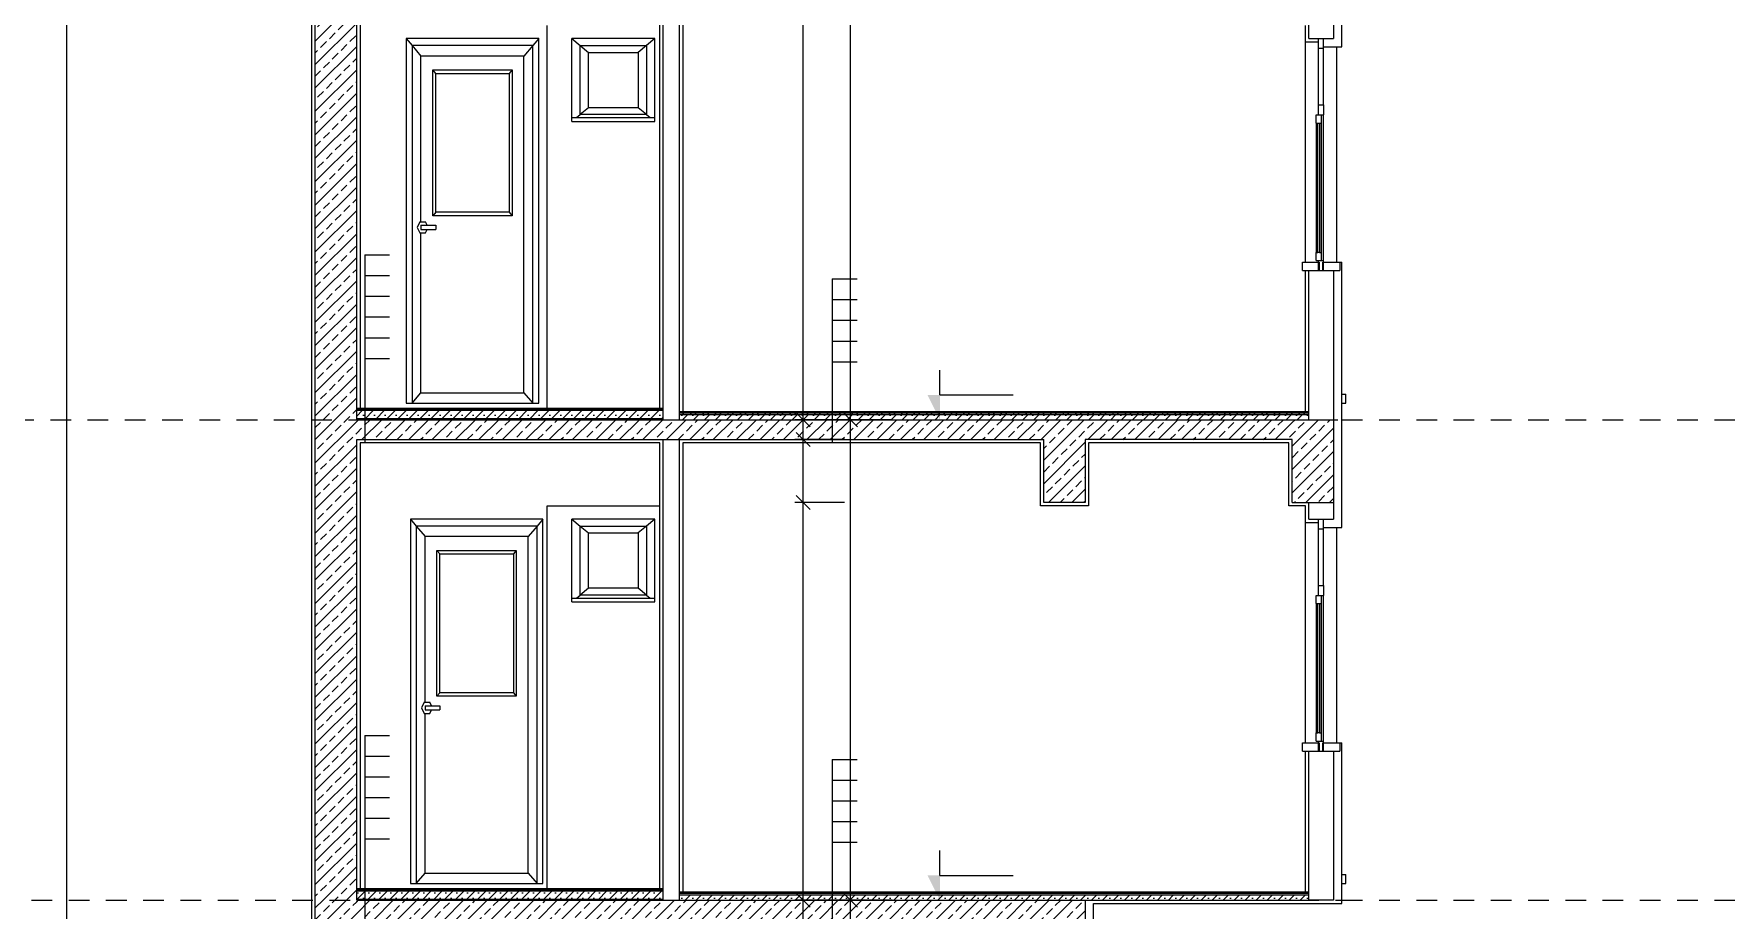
# Model space of a CAD drawing. Header units: metres. Extents: x -220 to 294, y -29 to 18.
# Drawn here: x 2.62 to 12.84, y -2.06 to 3.23 of the extents above; entities that cross this region are included whole.
import ezdxf

# ---------------------------------------------------------------- set-up
doc = ezdxf.new("R2010")
doc.units = ezdxf.units.M
doc.header["$MEASUREMENT"] = 0
doc.linetypes.add('DASHED4', pattern=[0.1875, 0.125, -0.0625])
for name, color, linetype in [('Cizgi', 7, 'Continuous'), ('Kesit_Kot', 7, 'Continuous'), ('Olculendirme', 7, 'Continuous'), ('Standart', 7, 'Continuous'), ('Tarama', 7, 'Continuous')]:
    doc.layers.add(name, color=color, linetype=linetype)

msp = doc.modelspace()

# ---------------------------------------------------------------- hatches: boundary and pattern name
at = {"layer": 'Kesit_Kot', "linetype": 'Continuous', "lineweight": -3}
for points in [[(8.089, 0.9), (8.014, 1.05), (8.089, 1.05)], [(8.089, -2), (8.014, -1.85), (8.089, -1.85)]]:
    msp.add_hatch(color=216, dxfattribs=at).paths.add_polyline_path(points)
at = {"layer": 'Tarama', "linetype": 'Continuous', "lineweight": -3}
h = msp.add_hatch(dxfattribs=at)
h.set_pattern_fill('ANSI33', color=58, scale=0.4, style=0)
h.paths.add_polyline_path([(4.567, 0.9), (4.317, 0.9), (4.317, 3.8), (4.567, 3.8)])
h = msp.add_hatch(dxfattribs=at)
h.set_pattern_fill('NET', color=163, style=0)
h.paths.add_polyline_path([(6.417, 0.96), (4.567, 0.96), (4.567, 0.97), (6.417, 0.97)])
h = msp.add_hatch(dxfattribs=at)
h.set_pattern_fill('DOTS', color=58, scale=0.8, style=0)
h.paths.add_polyline_path([(6.417, 0.955), (4.567, 0.955), (4.567, 0.96), (6.417, 0.96)])
h = msp.add_hatch(dxfattribs=at)
h.set_pattern_fill('SACNCR', color=58, scale=0.5, style=0)
h.paths.add_polyline_path([(6.417, 0.905), (4.567, 0.905), (4.567, 0.955), (6.417, 0.955)])
h = msp.add_hatch(dxfattribs=at)
h.set_pattern_fill('ANSI31', color=58, scale=0.5, style=0)
h.paths.add_polyline_path([(10.316, 0.94), (6.517, 0.94), (6.517, 0.95), (10.316, 0.95)])
h = msp.add_hatch(dxfattribs=at)
h.set_pattern_fill('TRIANG', color=58, scale=0.2, style=0)
h.paths.add_polyline_path([(10.316, 0.93), (6.517, 0.93), (6.517, 0.94), (10.316, 0.94)])
h = msp.add_hatch(dxfattribs=at)
h.set_pattern_fill('SACNCR', color=58, scale=0.5, style=0)
h.paths.add_polyline_path([(10.316, 0.9), (6.517, 0.9), (6.517, 0.93), (10.316, 0.93)])
h = msp.add_hatch(dxfattribs=at)
h.set_pattern_fill('ANSI33', color=58, scale=0.4, style=0)
h.paths.add_polyline_path([(4.567, -2), (4.317, -2), (4.317, 0.9), (4.567, 0.9)])
h = msp.add_hatch(dxfattribs=at)
h.set_pattern_fill('DOTS', color=38, scale=0.8, style=0)
h.paths.add_polyline_path([(6.417, 0.9), (4.567, 0.9), (4.567, 0.905), (6.417, 0.905)])
h = msp.add_hatch(dxfattribs=at)
h.set_pattern_fill('ANSI33', color=58, scale=0.4, style=0)
h.paths.add_polyline_path([(8.716, 0.78), (4.567, 0.78), (4.567, 0.9), (8.716, 0.9)])
h = msp.add_hatch(dxfattribs=at)
h.set_pattern_fill('ANSI33', color=58, scale=0.4, style=0)
h.paths.add_polyline_path([(8.966, 0.4), (8.716, 0.4), (8.716, 0.9), (8.966, 0.9)])
h = msp.add_hatch(dxfattribs=at)
h.set_pattern_fill('ANSI33', color=58, scale=0.4, style=0)
h.paths.add_polyline_path([(10.216, 0.78), (8.966, 0.78), (8.966, 0.9), (10.216, 0.9)])
h = msp.add_hatch(dxfattribs=at)
h.set_pattern_fill('ANSI33', color=58, scale=0.4, style=0)
h.paths.add_polyline_path([(10.466, 0.4), (10.216, 0.4), (10.216, 0.9), (10.466, 0.9)])
h = msp.add_hatch(dxfattribs=at)
h.set_pattern_fill('NET', color=163, style=0)
h.paths.add_polyline_path([(6.417, -1.94), (4.567, -1.94), (4.567, -1.93), (6.417, -1.93)])
h = msp.add_hatch(dxfattribs=at)
h.set_pattern_fill('DOTS', color=58, scale=0.8, style=0)
h.paths.add_polyline_path([(6.417, -1.945), (4.567, -1.945), (4.567, -1.94), (6.417, -1.94)])
h = msp.add_hatch(dxfattribs=at)
h.set_pattern_fill('ANSI33', color=58, scale=0.4, style=0)
h.paths.add_polyline_path([(4.567, -4.9), (4.317, -4.9), (4.317, -2), (4.567, -2)])
h = msp.add_hatch(dxfattribs=at)
h.set_pattern_fill('SACNCR', color=58, scale=0.5, style=0)
h.paths.add_polyline_path([(6.417, -1.995), (4.567, -1.995), (4.567, -1.945), (6.417, -1.945)])
h = msp.add_hatch(dxfattribs=at)
h.set_pattern_fill('DOTS', color=38, scale=0.8, style=0)
h.paths.add_polyline_path([(6.417, -2), (4.567, -2), (4.567, -1.995), (6.417, -1.995)])
h = msp.add_hatch(dxfattribs=at)
h.set_pattern_fill('ANSI33', color=58, scale=0.4, style=0)
h.paths.add_polyline_path([(8.716, -2.12), (4.567, -2.12), (4.567, -2), (8.716, -2)])
h = msp.add_hatch(dxfattribs=at)
h.set_pattern_fill('ANSI31', color=58, scale=0.5, style=0)
h.paths.add_polyline_path([(10.316, -1.96), (6.517, -1.96), (6.517, -1.95), (10.316, -1.95)])
h = msp.add_hatch(dxfattribs=at)
h.set_pattern_fill('TRIANG', color=58, scale=0.2, style=0)
h.paths.add_polyline_path([(10.316, -1.97), (6.517, -1.97), (6.517, -1.96), (10.316, -1.96)])
h = msp.add_hatch(dxfattribs=at)
h.set_pattern_fill('SACNCR', color=58, scale=0.5, style=0)
h.paths.add_polyline_path([(10.316, -2), (6.517, -2), (6.517, -1.97), (10.316, -1.97)])
h = msp.add_hatch(dxfattribs=at)
h.set_pattern_fill('ANSI33', color=58, scale=0.4, style=0)
h.paths.add_polyline_path([(8.966, -2.5), (8.716, -2.5), (8.716, -2), (8.966, -2)])

# ---------------------------------------------------------------- linework, layer by layer
at = {"layer": 'Cizgi', "color": 7, "linetype": 'Continuous', "lineweight": -3}
for points in [[(4.317, -5.779), (4.317, 14.1)], [(4.567, 0.97), (4.567, 3.68)], [(4.567, 0.9), (4.567, 0.97)], [(4.567, 0.9), (6.417, 0.9)], [(6.417, 0.9), (6.517, 0.9)], [(6.517, 0.9), (10.316, 0.9)], [(10.316, 0.9), (10.466, 0.9)], [(10.466, 0.9), (10.466, 0.4)], [(4.567, 0.78), (6.417, 0.78)], [(4.567, -1.93), (4.567, 0.78)], [(6.417, 0.78), (6.517, 0.78)], [(6.517, 0.78), (8.716, 0.78)], [(8.716, 0.4), (8.716, 0.78)], [(10.216, 0.78), (8.966, 0.78)], [(8.966, 0.78), (8.966, 0.4)], [(10.216, 0.4), (10.216, 0.78)], [(8.966, 0.4), (8.716, 0.4)], [(10.216, 0.4), (10.316, 0.4)], [(10.316, 0.4), (10.466, 0.4)], [(4.567, -2), (4.567, -1.93)], [(4.567, -2), (6.417, -2)], [(6.417, -2), (6.517, -2)], [(6.517, -2), (8.966, -2)], [(8.966, -2), (8.966, -2.5)]]:
    msp.add_lwpolyline(points, dxfattribs=at)
at = {"layer": 'Cizgi', "color": 241, "linetype": 'Continuous', "lineweight": -3}
for points in [[(10.516, 3.15), (10.516, 3.9)], [(4.297, 0.9), (4.297, 3.8)], [(4.587, 3.66), (4.587, 0.97)], [(6.397, 0.97), (6.397, 3.66)], [(6.537, 3.66), (6.537, 0.95)], [(10.296, 3.18), (10.296, 3.28)], [(10.296, 3.18), (10.376, 3.18)], [(10.406, 3.15), (10.516, 3.15)], [(10.503, 1.85), (10.516, 1.85)], [(10.516, 1.055), (10.516, 1.85)], [(10.296, 0.95), (10.296, 1.8)], [(10.516, 1), (10.516, 1.055)], [(10.516, 0.25), (10.516, 1)], [(4.297, -2), (4.297, 0.9)], [(6.397, 0.76), (4.587, 0.76)], [(4.587, 0.76), (4.587, -1.93)], [(6.397, -1.93), (6.397, 0.76)], [(8.696, 0.76), (6.537, 0.76)], [(6.537, 0.76), (6.537, -1.95)], [(8.696, 0.38), (8.696, 0.76)], [(10.196, 0.76), (8.986, 0.76)], [(8.986, 0.76), (8.986, 0.38)], [(10.196, 0.38), (10.196, 0.76)], [(8.986, 0.38), (8.696, 0.38)], [(10.296, 0.38), (10.196, 0.38)], [(10.296, 0.28), (10.296, 0.38)], [(10.296, 0.28), (10.376, 0.28)], [(10.406, 0.25), (10.516, 0.25)], [(10.296, -1.95), (10.296, -1.1)], [(10.503, -1.05), (10.516, -1.05)], [(10.516, -1.845), (10.516, -1.05)], [(10.516, -1.9), (10.516, -1.845)], [(10.516, -2.02), (10.516, -1.9)], [(4.297, -4.9), (4.297, -2)], [(9.016, -2.02), (10.516, -2.02)], [(9.016, -4.92), (9.016, -2.02)]]:
    msp.add_lwpolyline(points, dxfattribs=at)
at = {"layer": 'Cizgi', "color": 166, "linetype": 'Continuous', "lineweight": -3}
for points in [[(6.417, 0.97), (6.417, 3.68)], [(6.517, 0.95), (6.517, 3.68)], [(10.316, 3.2), (10.316, 3.3)], [(10.466, 3.3), (10.466, 3.2)], [(10.316, 3.2), (10.376, 3.2)], [(10.376, 3.2), (10.406, 3.2)], [(10.406, 3.2), (10.466, 3.2)], [(10.316, 0.95), (10.316, 1.8)], [(10.316, 1.8), (10.376, 1.8)], [(10.376, 1.8), (10.38, 1.8)], [(10.38, 1.8), (10.402, 1.8)], [(10.402, 1.8), (10.406, 1.8)], [(10.406, 1.8), (10.466, 1.8)], [(10.466, 1.8), (10.466, 0.9)], [(6.417, 0.9), (6.417, 0.97)], [(6.517, 0.9), (6.517, 0.95)], [(10.316, 0.9), (10.316, 0.95)], [(6.417, -1.93), (6.417, 0.78)], [(6.517, -1.95), (6.517, 0.78)], [(10.316, 0.3), (10.316, 0.4)], [(10.466, 0.4), (10.466, 0.3)], [(10.316, 0.3), (10.376, 0.3)], [(10.376, 0.3), (10.406, 0.3)], [(10.406, 0.3), (10.466, 0.3)], [(10.316, -1.95), (10.316, -1.1)], [(10.316, -1.1), (10.376, -1.1)], [(10.376, -1.1), (10.38, -1.1)], [(10.38, -1.1), (10.402, -1.1)], [(10.402, -1.1), (10.406, -1.1)], [(10.406, -1.1), (10.466, -1.1)], [(10.466, -1.1), (10.466, -2)], [(6.417, -2), (6.417, -1.93)], [(6.517, -2), (6.517, -1.95)], [(10.316, -2), (10.316, -1.95)], [(10.466, -2), (10.316, -2)]]:
    msp.add_lwpolyline(points, dxfattribs=at)
at = {"layer": 'Cizgi', "color": 118, "linetype": 'Continuous', "lineweight": -3}
for points in [[(5.717, 0.97), (5.717, 3.28)], [(10.296, 1.85), (10.296, 3.18)], [(10.486, 1.85), (10.486, 3.15)], [(5.717, -1.93), (5.717, 0.38)], [(5.717, 0.38), (6.397, 0.38)], [(10.296, -1.05), (10.296, 0.28)], [(10.486, -1.05), (10.486, 0.25)]]:
    msp.add_lwpolyline(points, dxfattribs=at)
at = {"layer": 'Cizgi', "color": 98, "linetype": 'Continuous', "lineweight": -3}
for points in [[(4.866, 3.2), (4.866, 1)], [(5.666, 3.2), (4.866, 3.2)], [(4.866, 3.2), (4.901, 3.158)], [(5.666, 3.2), (5.63, 3.158)], [(5.666, 1), (5.666, 3.2)], [(5.867, 3.2), (5.917, 3.158)], [(5.867, 2.723), (5.867, 3.2)], [(6.367, 3.2), (5.867, 3.2)], [(6.367, 3.2), (6.317, 3.158)], [(6.367, 2.723), (6.367, 3.2)], [(4.901, 3.158), (4.901, 1)], [(4.901, 3.158), (4.955, 3.095)], [(5.63, 3.158), (4.901, 3.158)], [(4.955, 2.095), (4.955, 3.095)], [(5.577, 3.095), (4.955, 3.095)], [(5.63, 3.158), (5.577, 3.095)], [(5.577, 1.063), (5.577, 3.095)], [(5.63, 1), (5.63, 3.158)], [(5.917, 3.158), (6.317, 3.158)], [(5.917, 2.742), (5.917, 3.158)], [(5.917, 3.158), (5.967, 3.117)], [(5.967, 3.117), (6.267, 3.117)], [(5.967, 2.783), (5.967, 3.117)], [(6.317, 3.158), (6.267, 3.117)], [(6.267, 3.117), (6.267, 2.783)], [(6.317, 3.158), (6.317, 2.742)], [(10.376, 2.8), (10.376, 3.14)], [(10.406, 2.8), (10.406, 3.14)], [(5.044, 2.99), (5.026, 3.011)], [(5.026, 2.131), (5.026, 3.011)], [(5.026, 3.011), (5.506, 3.011)], [(5.044, 2.99), (5.488, 2.99)], [(5.044, 2.152), (5.044, 2.99)], [(5.506, 3.011), (5.488, 2.99)], [(5.488, 2.99), (5.488, 2.152)], [(5.506, 3.011), (5.506, 2.131)], [(5.967, 2.783), (5.917, 2.742)], [(6.267, 2.783), (5.967, 2.783)], [(6.317, 2.742), (6.267, 2.783)], [(5.867, 2.7), (5.867, 2.723)], [(5.867, 2.723), (5.895, 2.723)], [(5.867, 2.7), (6.367, 2.7)], [(5.895, 2.723), (5.917, 2.742)], [(5.895, 2.723), (6.339, 2.723)], [(6.317, 2.742), (5.917, 2.742)], [(6.317, 2.742), (6.339, 2.723)], [(6.339, 2.723), (6.367, 2.723)], [(6.367, 2.7), (6.367, 2.723)], [(10.361, 2.69), (10.361, 1.91)], [(10.391, 2.69), (10.391, 1.91)], [(10.406, 1.86), (10.406, 2.74)], [(5.044, 2.152), (5.026, 2.131)], [(5.488, 2.152), (5.044, 2.152)], [(5.488, 2.152), (5.506, 2.131)], [(4.949, 2.095), (4.932, 2.061)], [(4.932, 2.061), (4.949, 2.027)], [(4.949, 2.095), (4.955, 2.095)], [(4.955, 2.095), (4.982, 2.095)], [(4.955, 2.074), (4.955, 2.048)], [(4.955, 2.074), (4.993, 2.074)], [(4.955, 2.048), (4.993, 2.048)], [(4.993, 2.074), (4.982, 2.095)], [(4.982, 2.027), (4.993, 2.048)], [(4.993, 2.074), (5.044, 2.074)], [(4.993, 2.048), (5.044, 2.048)], [(5.506, 2.131), (5.026, 2.131)], [(5.044, 2.074), (5.044, 2.048)], [(4.949, 2.027), (4.955, 2.027)], [(4.955, 1.063), (4.955, 2.027)], [(4.955, 2.027), (4.982, 2.027)], [(4.901, 1), (4.955, 1.063)], [(4.955, 1.063), (5.577, 1.063)], [(5.577, 1.063), (5.63, 1)], [(10.516, 1.055), (10.541, 1.055)], [(10.541, 1), (10.541, 1.055)], [(4.866, 1), (4.901, 1)], [(4.901, 1), (5.63, 1)], [(5.63, 1), (5.666, 1)], [(10.516, 1), (10.541, 1)], [(4.891, 0.3), (4.891, -1.9)], [(5.691, 0.3), (4.891, 0.3)], [(4.891, 0.3), (4.927, 0.258)], [(4.927, 0.258), (4.927, -1.9)], [(4.927, 0.258), (4.98, 0.195)], [(5.656, 0.258), (4.927, 0.258)], [(5.656, 0.258), (5.603, 0.195)], [(5.691, 0.3), (5.656, 0.258)], [(5.656, -1.9), (5.656, 0.258)], [(5.691, -1.9), (5.691, 0.3)], [(5.867, 0.3), (5.917, 0.258)], [(5.867, -0.177), (5.867, 0.3)], [(6.367, 0.3), (5.867, 0.3)], [(5.917, 0.258), (6.317, 0.258)], [(5.917, -0.158), (5.917, 0.258)], [(5.917, 0.258), (5.967, 0.217)], [(5.967, 0.217), (6.267, 0.217)], [(5.967, -0.117), (5.967, 0.217)], [(6.317, 0.258), (6.267, 0.217)], [(6.267, 0.217), (6.267, -0.117)], [(6.367, 0.3), (6.317, 0.258)], [(6.317, 0.258), (6.317, -0.158)], [(6.367, -0.177), (6.367, 0.3)], [(10.376, -0.1), (10.376, 0.24)], [(10.406, -0.1), (10.406, 0.24)], [(4.98, -0.805), (4.98, 0.195)], [(5.603, 0.195), (4.98, 0.195)], [(5.069, 0.09), (5.051, 0.111)], [(5.051, -0.769), (5.051, 0.111)], [(5.051, 0.111), (5.531, 0.111)], [(5.531, 0.111), (5.514, 0.09)], [(5.531, 0.111), (5.531, -0.769)], [(5.603, -1.837), (5.603, 0.195)], [(5.069, 0.09), (5.514, 0.09)], [(5.069, -0.748), (5.069, 0.09)], [(5.514, 0.09), (5.514, -0.748)], [(5.867, -0.2), (5.867, -0.177)], [(5.867, -0.177), (5.895, -0.177)], [(5.867, -0.2), (6.367, -0.2)], [(5.895, -0.177), (5.917, -0.158)], [(5.895, -0.177), (6.339, -0.177)], [(5.967, -0.117), (5.917, -0.158)], [(6.317, -0.158), (5.917, -0.158)], [(6.267, -0.117), (5.967, -0.117)], [(6.317, -0.158), (6.267, -0.117)], [(6.317, -0.158), (6.339, -0.177)], [(6.339, -0.177), (6.367, -0.177)], [(6.367, -0.2), (6.367, -0.177)], [(10.406, -1.04), (10.406, -0.16)], [(10.361, -0.21), (10.361, -0.99)], [(10.391, -0.21), (10.391, -0.99)], [(4.975, -0.805), (4.958, -0.839)], [(4.975, -0.805), (4.98, -0.805)], [(4.98, -0.805), (5.008, -0.805)], [(5.018, -0.826), (5.008, -0.805)], [(5.069, -0.748), (5.051, -0.769)], [(5.531, -0.769), (5.051, -0.769)], [(5.514, -0.748), (5.069, -0.748)], [(5.514, -0.748), (5.531, -0.769)], [(4.958, -0.839), (4.975, -0.873)], [(4.975, -0.873), (4.98, -0.873)], [(4.98, -0.826), (4.98, -0.852)], [(4.98, -0.826), (5.018, -0.826)], [(4.98, -0.852), (5.018, -0.852)], [(4.98, -1.837), (4.98, -0.873)], [(4.98, -0.873), (5.008, -0.873)], [(5.008, -0.873), (5.018, -0.852)], [(5.018, -0.826), (5.069, -0.826)], [(5.018, -0.852), (5.069, -0.852)], [(5.069, -0.826), (5.069, -0.852)], [(4.927, -1.9), (4.98, -1.837)], [(4.98, -1.837), (5.603, -1.837)], [(5.603, -1.837), (5.656, -1.9)], [(4.891, -1.9), (4.927, -1.9)], [(4.927, -1.9), (5.656, -1.9)], [(5.656, -1.9), (5.691, -1.9)], [(10.516, -1.845), (10.541, -1.845)], [(10.516, -1.9), (10.541, -1.9)], [(10.541, -1.9), (10.541, -1.845)]]:
    msp.add_lwpolyline(points, dxfattribs=at)
at = {"layer": 'Cizgi', "color": 173, "linetype": 'Continuous', "lineweight": -3}
for points in [[(10.376, 3.18), (10.376, 3.2)], [(10.376, 3.14), (10.376, 3.18)], [(10.406, 3.15), (10.406, 3.2)], [(10.406, 3.14), (10.376, 3.14)], [(10.406, 3.14), (10.406, 3.15)], [(10.376, 2.74), (10.376, 2.8)], [(10.376, 2.8), (10.406, 2.8)], [(10.406, 2.8), (10.406, 2.74)], [(10.361, 2.69), (10.361, 2.74)], [(10.361, 2.74), (10.376, 2.74)], [(10.361, 2.69), (10.371, 2.69)], [(10.371, 1.91), (10.371, 2.69)], [(10.371, 2.69), (10.381, 2.69)], [(10.376, 2.74), (10.391, 2.74)], [(10.381, 2.69), (10.391, 2.69)], [(10.381, 2.69), (10.381, 1.91)], [(10.391, 2.74), (10.391, 2.69)], [(10.391, 2.74), (10.406, 2.74)], [(10.278, 1.8), (10.278, 1.85)], [(10.278, 1.85), (10.376, 1.85)], [(10.361, 1.86), (10.361, 1.91)], [(10.361, 1.91), (10.371, 1.91)], [(10.361, 1.86), (10.376, 1.86)], [(10.381, 1.91), (10.371, 1.91)], [(10.376, 1.85), (10.376, 1.86)], [(10.376, 1.86), (10.391, 1.86)], [(10.376, 1.8), (10.376, 1.85)], [(10.376, 1.85), (10.38, 1.85)], [(10.38, 1.85), (10.38, 1.8)], [(10.381, 1.91), (10.391, 1.91)], [(10.391, 1.91), (10.391, 1.86)], [(10.391, 1.86), (10.406, 1.86)], [(10.402, 1.8), (10.402, 1.85)], [(10.402, 1.85), (10.406, 1.85)], [(10.406, 1.85), (10.406, 1.86)], [(10.406, 1.8), (10.406, 1.85)], [(10.406, 1.85), (10.503, 1.85)], [(10.503, 1.85), (10.503, 1.8)], [(10.278, 1.8), (10.296, 1.8)], [(10.296, 1.8), (10.316, 1.8)], [(10.466, 1.8), (10.503, 1.8)], [(10.376, 0.28), (10.376, 0.3)], [(10.376, 0.24), (10.376, 0.28)], [(10.406, 0.24), (10.376, 0.24)], [(10.406, 0.25), (10.406, 0.3)], [(10.406, 0.24), (10.406, 0.25)], [(10.376, -0.16), (10.376, -0.1)], [(10.376, -0.1), (10.406, -0.1)], [(10.406, -0.1), (10.406, -0.16)], [(10.361, -0.21), (10.361, -0.16)], [(10.361, -0.16), (10.376, -0.16)], [(10.376, -0.16), (10.391, -0.16)], [(10.391, -0.16), (10.391, -0.21)], [(10.391, -0.16), (10.406, -0.16)], [(10.361, -0.21), (10.371, -0.21)], [(10.371, -0.99), (10.371, -0.21)], [(10.371, -0.21), (10.381, -0.21)], [(10.381, -0.21), (10.391, -0.21)], [(10.381, -0.21), (10.381, -0.99)], [(10.361, -1.04), (10.361, -0.99)], [(10.361, -0.99), (10.371, -0.99)], [(10.381, -0.99), (10.371, -0.99)], [(10.381, -0.99), (10.391, -0.99)], [(10.391, -0.99), (10.391, -1.04)], [(10.278, -1.1), (10.278, -1.05)], [(10.278, -1.05), (10.376, -1.05)], [(10.278, -1.1), (10.296, -1.1)], [(10.296, -1.1), (10.316, -1.1)], [(10.361, -1.04), (10.376, -1.04)], [(10.376, -1.05), (10.376, -1.04)], [(10.376, -1.04), (10.391, -1.04)], [(10.376, -1.1), (10.376, -1.05)], [(10.376, -1.05), (10.38, -1.05)], [(10.38, -1.05), (10.38, -1.1)], [(10.391, -1.04), (10.406, -1.04)], [(10.402, -1.1), (10.402, -1.05)], [(10.402, -1.05), (10.406, -1.05)], [(10.406, -1.05), (10.406, -1.04)], [(10.406, -1.1), (10.406, -1.05)], [(10.406, -1.05), (10.503, -1.05)], [(10.466, -1.1), (10.503, -1.1)], [(10.503, -1.05), (10.503, -1.1)]]:
    msp.add_lwpolyline(points, dxfattribs=at)
at = {"layer": 'Cizgi', "color": 59, "linetype": 'Continuous', "lineweight": -3}
for points in [[(4.567, 0.97), (4.587, 0.97)], [(4.587, 0.97), (5.717, 0.97)], [(5.717, 0.97), (6.397, 0.97)], [(6.397, 0.97), (6.417, 0.97)], [(6.517, 0.95), (6.537, 0.95)], [(6.537, 0.95), (10.296, 0.95)], [(10.296, 0.95), (10.316, 0.95)], [(4.567, -1.93), (4.587, -1.93)], [(4.587, -1.93), (5.717, -1.93)], [(5.717, -1.93), (6.397, -1.93)], [(6.397, -1.93), (6.417, -1.93)], [(6.517, -1.95), (6.537, -1.95)], [(6.537, -1.95), (10.296, -1.95)], [(8.966, -2), (10.316, -2)], [(10.296, -1.95), (10.316, -1.95)]]:
    msp.add_lwpolyline(points, dxfattribs=at)
at = {"layer": 'Cizgi', "color": 38, "linetype": 'Continuous', "lineweight": -3}
for points in [[(6.417, 0.96), (4.567, 0.96)], [(6.417, 0.955), (4.567, 0.955)], [(10.316, 0.94), (6.517, 0.94)], [(10.316, 0.93), (6.517, 0.93)], [(6.417, 0.905), (4.567, 0.905)], [(6.417, -1.94), (4.567, -1.94)], [(6.417, -1.945), (4.567, -1.945)], [(6.417, -1.995), (4.567, -1.995)], [(10.316, -1.96), (6.517, -1.96)], [(10.316, -1.97), (6.517, -1.97)]]:
    msp.add_lwpolyline(points, dxfattribs=at)
at = {"layer": 'Cizgi', "color": 73, "linetype": 'DASHED4', "lineweight": -3}
for points in [[(-6.733, 0.9), (10.516, 0.9)], [(10.516, 0.9), (16.469, 0.9)], [(-9.097, -2), (10.516, -2)], [(10.516, -2), (16.469, -2)]]:
    msp.add_lwpolyline(points, dxfattribs=at)
at = {"layer": 'Kesit_Kot', "color": 216, "linetype": 'Continuous', "lineweight": -3}
for points in [[(8.089, 1.05), (8.089, 1.2)], [(8.089, 1.05), (8.531, 1.05)], [(7.589, 0.9), (8.089, 0.9)], [(8.089, -1.85), (8.089, -1.7)], [(8.089, -1.85), (8.531, -1.85)], [(7.589, -2), (8.089, -2)]]:
    msp.add_lwpolyline(points, dxfattribs=at)
at = {"layer": 'Olculendirme', "color": 47, "linetype": 'Continuous', "lineweight": -3}
for points in [[(2.817, -10.33), (2.817, 14.33)], [(7.263, -7.88), (7.263, 12.58)], [(7.55, -8.83), (7.55, 12.58)], [(7.513, 0.9), (7.213, 0.9)], [(7.8, 0.9), (7.5, 0.9)], [(7.513, 0.78), (7.213, 0.78)], [(7.513, 0.4), (7.213, 0.4)], [(7.513, -2), (7.213, -2)], [(7.8, -2), (7.5, -2)]]:
    msp.add_lwpolyline(points, dxfattribs=at)
at = {"layer": 'Olculendirme', "color": 59, "linetype": 'Continuous', "lineweight": -3}
for points in [[(7.221, 0.942), (7.306, 0.858)], [(7.507, 0.942), (7.592, 0.858)], [(7.221, 0.822), (7.306, 0.738)], [(7.221, 0.442), (7.306, 0.358)], [(7.221, -1.958), (7.306, -2.042)], [(7.507, -1.958), (7.592, -2.042)]]:
    msp.add_lwpolyline(points, dxfattribs=at)
at = {"layer": 'Standart', "color": 58, "linetype": 'Continuous', "lineweight": -3}
for points in [[(4.616, 1.895), (4.616, 0.76)], [(4.616, 1.895), (4.766, 1.895)], [(4.616, 1.77), (4.766, 1.77)], [(7.439, 1.75), (7.439, 0.76)], [(7.439, 1.75), (7.589, 1.75)], [(4.616, 1.645), (4.766, 1.645)], [(7.439, 1.625), (7.589, 1.625)], [(4.616, 1.52), (4.766, 1.52)], [(7.439, 1.5), (7.589, 1.5)], [(4.616, 1.395), (4.766, 1.395)], [(7.439, 1.375), (7.589, 1.375)], [(4.616, 1.27), (4.766, 1.27)], [(7.439, 1.25), (7.589, 1.25)], [(4.616, -1.005), (4.616, -2.14)], [(4.616, -1.005), (4.766, -1.005)], [(4.616, -1.13), (4.766, -1.13)], [(7.439, -1.15), (7.439, -2.14)], [(7.439, -1.15), (7.589, -1.15)], [(4.616, -1.255), (4.766, -1.255)], [(7.439, -1.275), (7.589, -1.275)], [(4.616, -1.38), (4.766, -1.38)], [(7.439, -1.4), (7.589, -1.4)], [(4.616, -1.505), (4.766, -1.505)], [(7.439, -1.525), (7.589, -1.525)], [(4.616, -1.63), (4.766, -1.63)], [(7.439, -1.65), (7.589, -1.65)]]:
    msp.add_lwpolyline(points, dxfattribs=at)

doc.saveas('drawing.dxf')
